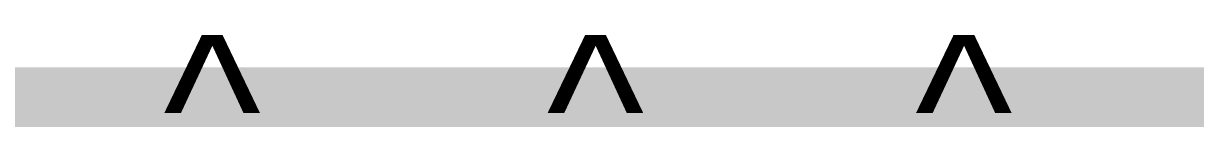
# Model space of a CAD drawing. Header units: millimetres. Extents: x -0.33 to 3.26, y -0.12 to 2.83.
# Drawn here: x 2.1481 to 2.4631, y 2.6124 to 2.6347 of the extents above; entities that cross this region are included whole.
import ezdxf

# ---------------------------------------------------------------- set-up
doc = ezdxf.new("R2010")
doc.units = ezdxf.units.MM
doc.header["$MEASUREMENT"] = 0
for name, color, linetype in [('BottomLayer', 5, 'Continuous'), ('BottomOverlay', 54, 'Continuous'), ('TopOverlay', 2, 'Continuous')]:
    doc.layers.add(name, color=color, linetype=linetype)
doc.styles.add('Arial', font='', dxfattribs={"height": 0.2})
doc.styles.get('Arial').set_extended_font_data('Arial')

# ---------------------------------------------------------------- blocks, each defined once
blk = doc.blocks.new('0022232111_48')
at = {"layer": 'TopOverlay', "const_width": 0.01}
blk.add_lwpolyline([(0.55, -0.131), (-0.551, -0.131)], dxfattribs=at)

msp = doc.modelspace()

# ---------------------------------------------------------------- hatches: boundary and pattern name
at = {"layer": 'BottomLayer'}
msp.add_hatch(color=5, dxfattribs=at).paths.add_polyline_path([(0.126, 2.571), (2.92461, 2.571), (2.92461, 2.618), (0.126, 2.618)])

# ---------------------------------------------------------------- block references
at = {"rotation": 180}
msp.add_blockref('0022232111_48', (2.4, 2.49), dxfattribs=at)

# ---------------------------------------------------------------- texts
at = {"layer": 'BottomOverlay', "style": 'Arial', "text_generation_flag": 2}
for p in [(2.21195, 2.59468), (2.31495, 2.59468), (2.41395, 2.59468)]:
    msp.add_text('^ ', height=0.04, rotation=360, dxfattribs=at).set_placement(p)

doc.saveas('drawing.dxf')
